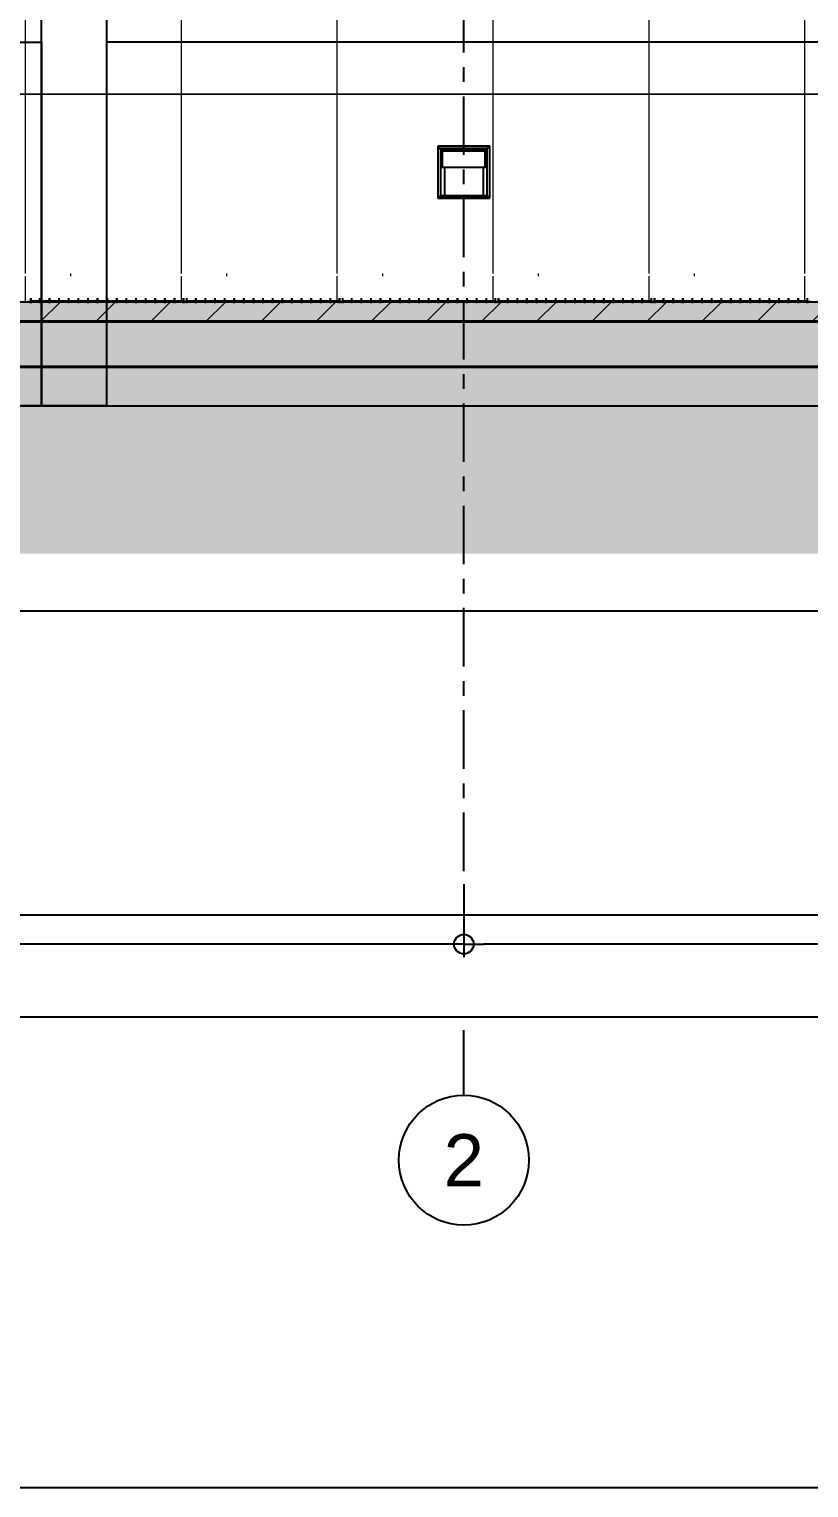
# Model space of a CAD drawing. Header units: millimetres. Extents: x 2519235 to 7246330, y 25937 to 201821.
# Drawn here: x 2846714 to 2849715, y 96627 to 102240 of the extents above; entities that cross this region are included whole.
import ezdxf
from ezdxf.enums import TextEntityAlignment as Align
from ezdxf.xclip import XClip

# ---------------------------------------------------------------- set-up
doc = ezdxf.new("R2010")
doc.units = ezdxf.units.MM
doc.header["$XCLIPFRAME"] = 0
doc.linetypes.add('TA_GL_000.90000', pattern=[2.475, 0.9, -0.225, 0.225, -0.225, 0.9])
doc.layers.get('Defpoints').update_dxf_attribs({"color": 140})
for name, color, linetype in [('000 - 0_HIDE_OBJ_FRAMING_DEF_SUB_1', 250, 'Continuous'), ('000 - 0_SYM_DWG_GRID-BUBBLE_MAIN_COLOR_1', 1, 'Continuous'), ('000 - 0_SYM_DWG_GRIDLINE_MAIN_COLOR_1', 1, 'Continuous'), ('000 - 0_SYM_DWG_GRIDLINE_MAIN_COLOR_251', 251, 'Continuous'), ('000 - CONCRETE_COL_CUT_COLOR_1', 1, 'Continuous'), ('000 - CONCRETE_COL_CUT_COLOR_3', 3, 'Continuous'), ('000 - CONCRETE_COL_CUT_COLOR_5', 5, 'Continuous'), ('000 - CONCRETE_COL_HATCH_', 251, 'Continuous'), ('000 - CONCRETE_COL_WIPEOUT_', 250, 'Continuous'), ('010 - ASPG_DIMS_NOM', 1, 'Continuous'), ('010 - ASPG_DIMS_OVERALL_2', 1, 'Continuous'), ('_งานโครงสร้าง', 251, 'Continuous')]:
    doc.layers.add(name, color=color, linetype=linetype)
doc.layers.add('A-DETL', color=1, linetype='Continuous', lineweight=70)
doc.layers.add('E-LITE-EQPM', color=2, linetype='Continuous', lineweight=9)
doc.layers.get('A-DETL').off()
doc.styles.add('Arial', font='arial.ttf', dxfattribs={"height": 300})
doc.styles.add('FAMELINE_FOR_CKST', font='arial.ttf')
doc.styles.add('TA', font='', dxfattribs={"height": 4.5})
doc.styles.get('TA').set_extended_font_data('Cordia New')
doc.dimstyles.new('FAMELINE-CKST_C-C', dxfattribs={"dimtxt": 0.3, "dimasz": 0.15, "dimexe": 0.1, "dimexo": 0.1, "dimgap": 0.05, "dimtad": 1, "dimzin": 0, "dimdsep": 46, "dimtxsty": 'FAMELINE_FOR_CKST', "dimblk": 'ORIGIN', "dimblk1": 'ORIGIN', "dimblk2": 'ORIGIN', "dimsah": 1, "dimcen": 0.1, "dimdle": 0.1, "dimclrd": 256, "dimclre": 256, "dimclrt": 3, "dimadec": 0, "dimazin": 0, "dimtfac": 1, "dimtix": 1, "dimtmove": 2, "dimatfit": 3, "dimfxl": 1, "dimtolj": 1, "dimtzin": 0, "dimlwd": -1, "dimlwe": -1, "dimarcsym": 0})

# ---------------------------------------------------------------- blocks, each defined once
blk = doc.blocks.new('DPA_Drainage Gutter_Landscape PP17_REV B - DPA_Drainage Gutter_Landscape PP17_REV B-36085527-ENTRANCE 1 - ELEVATION 1')
at = {"layer": '000 - 0_HIDE_OBJ_FRAMING_DEF_SUB_1', "lineweight": 70}
for p, q in [((2993879.5, 101195), (2993872.5, 101195)), ((2993872.5, 101195), (2993872.5, 101190)), ((2993879.5, 101190), (2993879.5, 101195)), ((2993914.5, 101195), (2993907.5, 101195)), ((2993907.5, 101195), (2993907.5, 101190)), ((2993914.5, 101190), (2993914.5, 101195)), ((2993951.5, 101195), (2993944.5, 101195)), ((2993944.5, 101195), (2993944.5, 101190)), ((2993951.5, 101190), (2993951.5, 101195)), ((2993988.5, 101195), (2993981.5, 101195)), ((2993981.5, 101195), (2993981.5, 101190)), ((2993988.5, 101190), (2993988.5, 101195)), ((2994025.5, 101195), (2994018.5, 101195)), ((2994018.5, 101195), (2994018.5, 101190)), ((2994025.5, 101190), (2994025.5, 101195)), ((2994062.5, 101195), (2994055.5, 101195)), ((2994055.5, 101195), (2994055.5, 101190)), ((2994062.5, 101190), (2994062.5, 101195)), ((2994099.5, 101195), (2994092.5, 101195)), ((2994092.5, 101195), (2994092.5, 101190)), ((2994099.5, 101190), (2994099.5, 101195)), ((2994136.5, 101195), (2994129.5, 101195)), ((2994129.5, 101195), (2994129.5, 101190)), ((2994136.5, 101190), (2994136.5, 101195)), ((2994173.5, 101195), (2994166.5, 101195)), ((2994166.5, 101195), (2994166.5, 101190)), ((2994173.5, 101190), (2994173.5, 101195)), ((2994210.5, 101195), (2994203.5, 101195)), ((2994203.5, 101195), (2994203.5, 101190)), ((2994210.5, 101190), (2994210.5, 101195)), ((2994247.5, 101195), (2994240.5, 101195)), ((2994240.5, 101195), (2994240.5, 101190)), ((2994247.5, 101190), (2994247.5, 101195)), ((2994284.5, 101195), (2994277.5, 101195)), ((2994277.5, 101195), (2994277.5, 101190)), ((2994284.5, 101190), (2994284.5, 101195)), ((2994321.5, 101195), (2994314.5, 101195)), ((2994314.5, 101195), (2994314.5, 101190)), ((2994321.5, 101190), (2994321.5, 101195)), ((2994358.5, 101195), (2994351.5, 101195)), ((2994351.5, 101195), (2994351.5, 101190)), ((2994358.5, 101190), (2994358.5, 101195)), ((2994395.5, 101195), (2994388.5, 101195)), ((2994388.5, 101195), (2994388.5, 101190)), ((2994395.5, 101190), (2994395.5, 101195)), ((2994432.5, 101195), (2994425.5, 101195)), ((2994425.5, 101195), (2994425.5, 101190)), ((2994432.5, 101190), (2994432.5, 101195)), ((2994467.5, 101195), (2994460.5, 101195)), ((2994460.5, 101195), (2994460.5, 101190)), ((2994467.5, 101190), (2994467.5, 101195)), ((2994479.6, 101195), (2994472.6, 101195)), ((2994472.6, 101195), (2994472.6, 101190)), ((2994479.6, 101190), (2994479.6, 101195)), ((2994514.6, 101195), (2994507.6, 101195)), ((2994507.6, 101195), (2994507.6, 101190)), ((2994514.6, 101190), (2994514.6, 101195)), ((2994551.6, 101195), (2994544.6, 101195)), ((2994544.6, 101195), (2994544.6, 101190)), ((2994551.6, 101190), (2994551.6, 101195)), ((2994588.6, 101195), (2994581.6, 101195)), ((2994581.6, 101195), (2994581.6, 101190)), ((2994588.6, 101190), (2994588.6, 101195)), ((2994625.6, 101195), (2994618.6, 101195)), ((2994618.6, 101195), (2994618.6, 101190)), ((2994625.6, 101190), (2994625.6, 101195)), ((2994662.6, 101195), (2994655.6, 101195)), ((2994655.6, 101195), (2994655.6, 101190)), ((2994662.6, 101190), (2994662.6, 101195)), ((2994699.6, 101195), (2994692.6, 101195)), ((2994692.6, 101195), (2994692.6, 101190)), ((2994699.6, 101190), (2994699.6, 101195)), ((2994736.6, 101195), (2994729.6, 101195)), ((2994729.6, 101195), (2994729.6, 101190)), ((2994736.6, 101190), (2994736.6, 101195)), ((2994773.6, 101195), (2994766.6, 101195)), ((2994766.6, 101195), (2994766.6, 101190)), ((2994773.6, 101190), (2994773.6, 101195)), ((2994810.6, 101195), (2994803.6, 101195)), ((2994803.6, 101195), (2994803.6, 101190)), ((2994810.6, 101190), (2994810.6, 101195)), ((2994847.6, 101195), (2994840.6, 101195)), ((2994840.6, 101195), (2994840.6, 101190)), ((2994847.6, 101190), (2994847.6, 101195)), ((2994884.6, 101195), (2994877.6, 101195)), ((2994877.6, 101195), (2994877.6, 101190)), ((2994884.6, 101190), (2994884.6, 101195)), ((2994921.6, 101195), (2994914.6, 101195)), ((2994914.6, 101195), (2994914.6, 101190)), ((2994921.6, 101190), (2994921.6, 101195)), ((2994958.6, 101195), (2994951.6, 101195)), ((2994951.6, 101195), (2994951.6, 101190)), ((2994958.6, 101190), (2994958.6, 101195)), ((2994995.6, 101195), (2994988.6, 101195)), ((2994988.6, 101195), (2994988.6, 101190)), ((2994995.6, 101190), (2994995.6, 101195)), ((2995032.6, 101195), (2995025.6, 101195)), ((2995025.6, 101195), (2995025.6, 101190)), ((2995032.6, 101190), (2995032.6, 101195)), ((2995067.6, 101195), (2995060.6, 101195)), ((2995060.6, 101195), (2995060.6, 101190)), ((2995067.6, 101190), (2995067.6, 101195)), ((2995079.8, 101195), (2995072.8, 101195)), ((2995072.8, 101195), (2995072.8, 101190)), ((2995079.8, 101190), (2995079.8, 101195)), ((2995114.8, 101195), (2995107.8, 101195)), ((2995107.8, 101195), (2995107.8, 101190)), ((2995114.8, 101190), (2995114.8, 101195)), ((2995151.8, 101195), (2995144.8, 101195)), ((2995144.8, 101195), (2995144.8, 101190)), ((2995151.8, 101190), (2995151.8, 101195)), ((2995188.8, 101195), (2995181.8, 101195)), ((2995181.8, 101195), (2995181.8, 101190)), ((2995188.8, 101190), (2995188.8, 101195)), ((2995225.8, 101195), (2995218.8, 101195)), ((2995218.8, 101195), (2995218.8, 101190)), ((2995225.8, 101190), (2995225.8, 101195)), ((2995262.8, 101195), (2995255.8, 101195)), ((2995255.8, 101195), (2995255.8, 101190)), ((2995262.8, 101190), (2995262.8, 101195)), ((2995299.8, 101195), (2995292.8, 101195)), ((2995292.8, 101195), (2995292.8, 101190)), ((2995299.8, 101190), (2995299.8, 101195)), ((2995336.8, 101195), (2995329.8, 101195)), ((2995329.8, 101195), (2995329.8, 101190)), ((2995336.8, 101190), (2995336.8, 101195)), ((2995373.8, 101195), (2995366.8, 101195)), ((2995366.8, 101195), (2995366.8, 101190)), ((2995373.8, 101190), (2995373.8, 101195)), ((2995410.8, 101195), (2995403.8, 101195)), ((2995403.8, 101195), (2995403.8, 101190)), ((2995410.8, 101190), (2995410.8, 101195)), ((2995447.8, 101195), (2995440.8, 101195)), ((2995440.8, 101195), (2995440.8, 101190)), ((2995447.8, 101190), (2995447.8, 101195)), ((2995484.8, 101195), (2995477.8, 101195)), ((2995477.8, 101195), (2995477.8, 101190)), ((2995484.8, 101190), (2995484.8, 101195)), ((2995521.8, 101195), (2995514.8, 101195)), ((2995514.8, 101195), (2995514.8, 101190)), ((2995521.8, 101190), (2995521.8, 101195)), ((2995558.8, 101195), (2995551.8, 101195)), ((2995551.8, 101195), (2995551.8, 101190)), ((2995558.8, 101190), (2995558.8, 101195)), ((2995595.8, 101195), (2995588.8, 101195)), ((2995588.8, 101195), (2995588.8, 101190)), ((2995595.8, 101190), (2995595.8, 101195)), ((2995632.8, 101195), (2995625.8, 101195)), ((2995625.8, 101195), (2995625.8, 101190)), ((2995632.8, 101190), (2995632.8, 101195)), ((2995667.8, 101195), (2995660.8, 101195)), ((2995660.8, 101195), (2995660.8, 101190)), ((2995667.8, 101190), (2995667.8, 101195)), ((2995679.9, 101195), (2995672.9, 101195)), ((2995672.9, 101195), (2995672.9, 101190)), ((2995679.9, 101190), (2995679.9, 101195)), ((2995714.9, 101195), (2995707.9, 101195)), ((2995707.9, 101195), (2995707.9, 101190)), ((2995714.9, 101190), (2995714.9, 101195)), ((2995751.9, 101195), (2995744.9, 101195)), ((2995744.9, 101195), (2995744.9, 101190)), ((2995751.9, 101190), (2995751.9, 101195)), ((2995788.9, 101195), (2995781.9, 101195)), ((2995781.9, 101195), (2995781.9, 101190)), ((2995788.9, 101190), (2995788.9, 101195)), ((2995825.9, 101195), (2995818.9, 101195)), ((2995818.9, 101195), (2995818.9, 101190)), ((2995825.9, 101190), (2995825.9, 101195)), ((2995862.9, 101195), (2995855.9, 101195)), ((2995855.9, 101195), (2995855.9, 101190)), ((2995862.9, 101190), (2995862.9, 101195)), ((2995899.9, 101195), (2995892.9, 101195)), ((2995892.9, 101195), (2995892.9, 101190)), ((2995899.9, 101190), (2995899.9, 101195)), ((2995936.9, 101195), (2995929.9, 101195)), ((2995929.9, 101195), (2995929.9, 101190)), ((2995936.9, 101190), (2995936.9, 101195)), ((2995973.9, 101195), (2995966.9, 101195)), ((2995966.9, 101195), (2995966.9, 101190)), ((2995973.9, 101190), (2995973.9, 101195)), ((2996010.9, 101195), (2996003.9, 101195)), ((2996003.9, 101195), (2996003.9, 101190)), ((2996010.9, 101190), (2996010.9, 101195)), ((2996047.9, 101195), (2996040.9, 101195)), ((2996040.9, 101195), (2996040.9, 101190)), ((2996047.9, 101190), (2996047.9, 101195)), ((2996084.9, 101195), (2996077.9, 101195)), ((2996077.9, 101195), (2996077.9, 101190)), ((2996084.9, 101190), (2996084.9, 101195)), ((2996121.9, 101195), (2996114.9, 101195)), ((2996114.9, 101195), (2996114.9, 101190)), ((2996121.9, 101190), (2996121.9, 101195)), ((2996158.9, 101195), (2996151.9, 101195)), ((2996151.9, 101195), (2996151.9, 101190)), ((2996158.9, 101190), (2996158.9, 101195)), ((2996195.9, 101195), (2996188.9, 101195)), ((2996188.9, 101195), (2996188.9, 101190)), ((2996195.9, 101190), (2996195.9, 101195)), ((2996232.9, 101195), (2996225.9, 101195)), ((2996225.9, 101195), (2996225.9, 101190)), ((2996232.9, 101190), (2996232.9, 101195)), ((2996267.9, 101195), (2996260.9, 101195)), ((2996260.9, 101195), (2996260.9, 101190)), ((2996267.9, 101190), (2996267.9, 101195)), ((2996280.1, 101195), (2996273.1, 101195)), ((2996273.1, 101195), (2996273.1, 101190)), ((2996280.1, 101190), (2996280.1, 101195)), ((2996315.1, 101195), (2996308.1, 101195)), ((2996308.1, 101195), (2996308.1, 101190)), ((2996315.1, 101190), (2996315.1, 101195)), ((2996352.1, 101195), (2996345.1, 101195)), ((2996345.1, 101195), (2996345.1, 101190)), ((2996352.1, 101190), (2996352.1, 101195)), ((2996389.1, 101195), (2996382.1, 101195)), ((2996382.1, 101195), (2996382.1, 101190)), ((2996389.1, 101190), (2996389.1, 101195)), ((2996426.1, 101195), (2996419.1, 101195)), ((2996419.1, 101195), (2996419.1, 101190)), ((2996426.1, 101190), (2996426.1, 101195)), ((2996463.1, 101195), (2996456.1, 101195)), ((2996456.1, 101195), (2996456.1, 101190)), ((2996463.1, 101190), (2996463.1, 101195)), ((2996500.1, 101195), (2996493.1, 101195)), ((2996493.1, 101195), (2996493.1, 101190)), ((2996500.1, 101190), (2996500.1, 101195)), ((2996537.1, 101195), (2996530.1, 101195)), ((2996530.1, 101195), (2996530.1, 101190)), ((2996537.1, 101190), (2996537.1, 101195)), ((2996574.1, 101195), (2996567.1, 101195)), ((2996567.1, 101195), (2996567.1, 101190)), ((2996574.1, 101190), (2996574.1, 101195)), ((2996611.1, 101195), (2996604.1, 101195)), ((2996604.1, 101195), (2996604.1, 101190)), ((2996611.1, 101190), (2996611.1, 101195)), ((2996648.1, 101195), (2996641.1, 101195)), ((2996641.1, 101195), (2996641.1, 101190)), ((2996648.1, 101190), (2996648.1, 101195)), ((2996685.1, 101195), (2996678.1, 101195)), ((2996678.1, 101195), (2996678.1, 101190)), ((2996685.1, 101190), (2996685.1, 101195)), ((2996722.1, 101195), (2996715.1, 101195)), ((2996715.1, 101195), (2996715.1, 101190)), ((2996722.1, 101190), (2996722.1, 101195)), ((2996759.1, 101195), (2996752.1, 101195)), ((2996752.1, 101195), (2996752.1, 101190)), ((2996759.1, 101190), (2996759.1, 101195)), ((2996796.1, 101195), (2996789.1, 101195)), ((2996789.1, 101195), (2996789.1, 101190)), ((2996796.1, 101190), (2996796.1, 101195)), ((2996833.1, 101195), (2996826.1, 101195)), ((2996826.1, 101195), (2996826.1, 101190)), ((2996833.1, 101190), (2996833.1, 101195)), ((2996868.1, 101195), (2996861.1, 101195)), ((2996861.1, 101195), (2996861.1, 101190)), ((2996868.1, 101190), (2996868.1, 101195))]:
    blk.add_line(p, q, dxfattribs=at)
at = {"layer": '000 - 0_HIDE_OBJ_FRAMING_DEF_SUB_1'}
for p, q in [((2993879.5, 101190), (2993879.5, 101195)), ((2993879.5, 101195), (2993907.5, 101195)), ((2993907.5, 101190), (2993879.5, 101190)), ((2993907.5, 101195), (2993907.5, 101190)), ((2993914.5, 101190), (2993914.5, 101195)), ((2993914.5, 101195), (2993944.5, 101195)), ((2993944.5, 101190), (2993914.5, 101190)), ((2993944.5, 101195), (2993944.5, 101190)), ((2993951.5, 101195), (2993951.5, 101190)), ((2993951.5, 101195), (2993981.5, 101195)), ((2993981.5, 101190), (2993951.5, 101190)), ((2993981.5, 101195), (2993981.5, 101190)), ((2993988.5, 101190), (2993988.5, 101195)), ((2993988.5, 101195), (2994018.5, 101195)), ((2994018.5, 101190), (2993988.5, 101190)), ((2994018.5, 101195), (2994018.5, 101190)), ((2994025.5, 101195), (2994025.5, 101190)), ((2994025.5, 101195), (2994055.5, 101195)), ((2994055.5, 101190), (2994025.5, 101190)), ((2994055.5, 101195), (2994055.5, 101190)), ((2994062.5, 101190), (2994062.5, 101195)), ((2994062.5, 101195), (2994092.5, 101195)), ((2994092.5, 101190), (2994062.5, 101190)), ((2994092.5, 101195), (2994092.5, 101190)), ((2994099.5, 101195), (2994099.5, 101190)), ((2994099.5, 101195), (2994129.5, 101195)), ((2994129.5, 101190), (2994099.5, 101190)), ((2994129.5, 101195), (2994129.5, 101190)), ((2994136.5, 101190), (2994136.5, 101195)), ((2994136.5, 101195), (2994166.5, 101195)), ((2994166.5, 101190), (2994136.5, 101190)), ((2994166.5, 101195), (2994166.5, 101190)), ((2994173.5, 101195), (2994173.5, 101190)), ((2994173.5, 101195), (2994203.5, 101195)), ((2994203.5, 101190), (2994173.5, 101190)), ((2994203.5, 101190), (2994203.5, 101195)), ((2994210.5, 101195), (2994210.5, 101190)), ((2994210.5, 101195), (2994240.5, 101195)), ((2994240.5, 101190), (2994210.5, 101190)), ((2994240.5, 101195), (2994240.5, 101190)), ((2994247.5, 101195), (2994247.5, 101190)), ((2994247.5, 101195), (2994277.5, 101195)), ((2994277.5, 101190), (2994247.5, 101190)), ((2994277.5, 101190), (2994277.5, 101195)), ((2994284.5, 101195), (2994284.5, 101190)), ((2994284.5, 101195), (2994314.5, 101195)), ((2994314.5, 101190), (2994284.5, 101190)), ((2994314.5, 101195), (2994314.5, 101190)), ((2994321.5, 101195), (2994321.5, 101190)), ((2994321.5, 101195), (2994351.5, 101195)), ((2994351.5, 101190), (2994321.5, 101190)), ((2994351.5, 101190), (2994351.5, 101195)), ((2994358.5, 101195), (2994358.5, 101190)), ((2994358.5, 101195), (2994388.5, 101195)), ((2994388.5, 101190), (2994358.5, 101190)), ((2994388.5, 101195), (2994388.5, 101190)), ((2994395.5, 101195), (2994395.5, 101190)), ((2994395.5, 101195), (2994425.5, 101195)), ((2994425.5, 101190), (2994395.5, 101190)), ((2994425.5, 101190), (2994425.5, 101195)), ((2994432.5, 101195), (2994432.5, 101190)), ((2994432.5, 101195), (2994460.5, 101195)), ((2994460.5, 101190), (2994432.5, 101190)), ((2994460.5, 101195), (2994460.5, 101190)), ((2994479.6, 101190), (2994479.6, 101195)), ((2994479.6, 101195), (2994507.6, 101195)), ((2994507.6, 101190), (2994479.6, 101190)), ((2994507.6, 101195), (2994507.6, 101190)), ((2994514.6, 101190), (2994514.6, 101195)), ((2994514.6, 101195), (2994544.6, 101195)), ((2994544.6, 101190), (2994514.6, 101190)), ((2994544.6, 101195), (2994544.6, 101190)), ((2994551.6, 101195), (2994551.6, 101190)), ((2994551.6, 101195), (2994581.6, 101195)), ((2994581.6, 101190), (2994551.6, 101190)), ((2994581.6, 101195), (2994581.6, 101190)), ((2994588.6, 101190), (2994588.6, 101195)), ((2994588.6, 101195), (2994618.6, 101195)), ((2994618.6, 101190), (2994588.6, 101190)), ((2994618.6, 101195), (2994618.6, 101190)), ((2994625.6, 101195), (2994625.6, 101190)), ((2994625.6, 101195), (2994655.6, 101195)), ((2994655.6, 101190), (2994625.6, 101190)), ((2994655.6, 101195), (2994655.6, 101190)), ((2994662.6, 101190), (2994662.6, 101195)), ((2994662.6, 101195), (2994692.6, 101195)), ((2994692.6, 101190), (2994662.6, 101190)), ((2994692.6, 101195), (2994692.6, 101190)), ((2994699.6, 101195), (2994699.6, 101190)), ((2994699.6, 101195), (2994729.6, 101195)), ((2994729.6, 101190), (2994699.6, 101190)), ((2994729.6, 101195), (2994729.6, 101190)), ((2994736.6, 101190), (2994736.6, 101195)), ((2994736.6, 101195), (2994766.6, 101195)), ((2994766.6, 101190), (2994736.6, 101190)), ((2994766.6, 101195), (2994766.6, 101190)), ((2994773.6, 101195), (2994773.6, 101190)), ((2994773.6, 101195), (2994803.6, 101195)), ((2994803.6, 101190), (2994773.6, 101190)), ((2994803.6, 101190), (2994803.6, 101195)), ((2994810.6, 101195), (2994810.6, 101190)), ((2994810.6, 101195), (2994840.6, 101195)), ((2994840.6, 101190), (2994810.6, 101190)), ((2994840.6, 101195), (2994840.6, 101190)), ((2994847.6, 101195), (2994847.6, 101190)), ((2994847.6, 101195), (2994877.6, 101195)), ((2994877.6, 101190), (2994847.6, 101190)), ((2994877.6, 101190), (2994877.6, 101195)), ((2994884.6, 101195), (2994884.6, 101190)), ((2994884.6, 101195), (2994914.6, 101195)), ((2994914.6, 101190), (2994884.6, 101190)), ((2994914.6, 101195), (2994914.6, 101190)), ((2994921.6, 101195), (2994921.6, 101190)), ((2994921.6, 101195), (2994951.6, 101195)), ((2994951.6, 101190), (2994921.6, 101190)), ((2994951.6, 101190), (2994951.6, 101195)), ((2994958.6, 101195), (2994958.6, 101190)), ((2994958.6, 101195), (2994988.6, 101195)), ((2994988.6, 101190), (2994958.6, 101190)), ((2994988.6, 101195), (2994988.6, 101190)), ((2994995.6, 101195), (2994995.6, 101190)), ((2994995.6, 101195), (2995025.6, 101195)), ((2995025.6, 101190), (2994995.6, 101190)), ((2995025.6, 101190), (2995025.6, 101195)), ((2995032.6, 101195), (2995032.6, 101190)), ((2995032.6, 101195), (2995060.6, 101195)), ((2995060.6, 101190), (2995032.6, 101190)), ((2995060.6, 101195), (2995060.6, 101190)), ((2995079.8, 101190), (2995079.8, 101195)), ((2995079.8, 101195), (2995107.8, 101195)), ((2995107.8, 101190), (2995079.8, 101190)), ((2995107.8, 101195), (2995107.8, 101190)), ((2995114.8, 101190), (2995114.8, 101195)), ((2995114.8, 101195), (2995144.8, 101195)), ((2995144.8, 101190), (2995114.8, 101190)), ((2995144.8, 101195), (2995144.8, 101190)), ((2995151.8, 101195), (2995151.8, 101190)), ((2995151.8, 101195), (2995181.8, 101195)), ((2995181.8, 101190), (2995151.8, 101190)), ((2995181.8, 101195), (2995181.8, 101190)), ((2995188.8, 101190), (2995188.8, 101195)), ((2995188.8, 101195), (2995218.8, 101195)), ((2995218.8, 101190), (2995188.8, 101190)), ((2995218.8, 101195), (2995218.8, 101190)), ((2995225.8, 101195), (2995225.8, 101190)), ((2995225.8, 101195), (2995255.8, 101195)), ((2995255.8, 101190), (2995225.8, 101190)), ((2995255.8, 101195), (2995255.8, 101190)), ((2995262.8, 101190), (2995262.8, 101195)), ((2995262.8, 101195), (2995292.8, 101195)), ((2995292.8, 101190), (2995262.8, 101190)), ((2995292.8, 101195), (2995292.8, 101190)), ((2995299.8, 101195), (2995299.8, 101190)), ((2995299.8, 101195), (2995329.8, 101195)), ((2995329.8, 101190), (2995299.8, 101190)), ((2995329.8, 101195), (2995329.8, 101190)), ((2995336.8, 101190), (2995336.8, 101195)), ((2995336.8, 101195), (2995366.8, 101195)), ((2995366.8, 101190), (2995336.8, 101190)), ((2995366.8, 101195), (2995366.8, 101190)), ((2995373.8, 101195), (2995373.8, 101190)), ((2995373.8, 101195), (2995403.8, 101195)), ((2995403.8, 101190), (2995373.8, 101190)), ((2995403.8, 101190), (2995403.8, 101195)), ((2995410.8, 101195), (2995410.8, 101190)), ((2995410.8, 101195), (2995440.8, 101195)), ((2995440.8, 101190), (2995410.8, 101190)), ((2995440.8, 101195), (2995440.8, 101190)), ((2995447.8, 101195), (2995447.8, 101190)), ((2995447.8, 101195), (2995477.8, 101195)), ((2995477.8, 101190), (2995447.8, 101190)), ((2995477.8, 101190), (2995477.8, 101195)), ((2995484.8, 101195), (2995484.8, 101190)), ((2995484.8, 101195), (2995514.8, 101195)), ((2995514.8, 101190), (2995484.8, 101190)), ((2995514.8, 101195), (2995514.8, 101190)), ((2995521.8, 101195), (2995521.8, 101190)), ((2995521.8, 101195), (2995551.8, 101195)), ((2995551.8, 101190), (2995521.8, 101190)), ((2995551.8, 101190), (2995551.8, 101195)), ((2995558.8, 101195), (2995558.8, 101190)), ((2995558.8, 101195), (2995588.8, 101195)), ((2995588.8, 101190), (2995558.8, 101190)), ((2995588.8, 101195), (2995588.8, 101190)), ((2995595.8, 101195), (2995595.8, 101190)), ((2995595.8, 101195), (2995625.8, 101195)), ((2995625.8, 101190), (2995595.8, 101190)), ((2995625.8, 101190), (2995625.8, 101195)), ((2995632.8, 101195), (2995632.8, 101190)), ((2995632.8, 101195), (2995660.8, 101195)), ((2995660.8, 101190), (2995632.8, 101190)), ((2995660.8, 101195), (2995660.8, 101190)), ((2995679.9, 101190), (2995679.9, 101195)), ((2995679.9, 101195), (2995707.9, 101195)), ((2995707.9, 101190), (2995679.9, 101190)), ((2995707.9, 101195), (2995707.9, 101190)), ((2995714.9, 101190), (2995714.9, 101195)), ((2995714.9, 101195), (2995744.9, 101195)), ((2995744.9, 101190), (2995714.9, 101190)), ((2995744.9, 101195), (2995744.9, 101190)), ((2995751.9, 101195), (2995751.9, 101190)), ((2995751.9, 101195), (2995781.9, 101195)), ((2995781.9, 101190), (2995751.9, 101190)), ((2995781.9, 101195), (2995781.9, 101190)), ((2995788.9, 101190), (2995788.9, 101195)), ((2995788.9, 101195), (2995818.9, 101195)), ((2995818.9, 101190), (2995788.9, 101190)), ((2995818.9, 101195), (2995818.9, 101190)), ((2995825.9, 101195), (2995825.9, 101190)), ((2995825.9, 101195), (2995855.9, 101195)), ((2995855.9, 101190), (2995825.9, 101190)), ((2995855.9, 101195), (2995855.9, 101190)), ((2995862.9, 101190), (2995862.9, 101195)), ((2995862.9, 101195), (2995892.9, 101195)), ((2995892.9, 101190), (2995862.9, 101190)), ((2995892.9, 101195), (2995892.9, 101190)), ((2995899.9, 101195), (2995899.9, 101190)), ((2995899.9, 101195), (2995929.9, 101195)), ((2995929.9, 101190), (2995899.9, 101190)), ((2995929.9, 101195), (2995929.9, 101190)), ((2995936.9, 101190), (2995936.9, 101195)), ((2995936.9, 101195), (2995966.9, 101195)), ((2995966.9, 101190), (2995936.9, 101190)), ((2995966.9, 101195), (2995966.9, 101190)), ((2995973.9, 101195), (2995973.9, 101190)), ((2995973.9, 101195), (2996003.9, 101195)), ((2996003.9, 101190), (2995973.9, 101190)), ((2996003.9, 101190), (2996003.9, 101195)), ((2996010.9, 101195), (2996010.9, 101190)), ((2996010.9, 101195), (2996040.9, 101195)), ((2996040.9, 101190), (2996010.9, 101190)), ((2996040.9, 101195), (2996040.9, 101190)), ((2996047.9, 101195), (2996047.9, 101190)), ((2996047.9, 101195), (2996077.9, 101195)), ((2996077.9, 101190), (2996047.9, 101190)), ((2996077.9, 101190), (2996077.9, 101195)), ((2996084.9, 101195), (2996084.9, 101190)), ((2996084.9, 101195), (2996114.9, 101195)), ((2996114.9, 101190), (2996084.9, 101190)), ((2996114.9, 101195), (2996114.9, 101190)), ((2996121.9, 101195), (2996121.9, 101190)), ((2996121.9, 101195), (2996151.9, 101195)), ((2996151.9, 101190), (2996121.9, 101190)), ((2996151.9, 101190), (2996151.9, 101195)), ((2996158.9, 101195), (2996158.9, 101190)), ((2996158.9, 101195), (2996188.9, 101195)), ((2996188.9, 101190), (2996158.9, 101190)), ((2996188.9, 101195), (2996188.9, 101190)), ((2996195.9, 101195), (2996195.9, 101190)), ((2996195.9, 101195), (2996225.9, 101195)), ((2996225.9, 101190), (2996195.9, 101190)), ((2996225.9, 101190), (2996225.9, 101195)), ((2996232.9, 101195), (2996232.9, 101190)), ((2996232.9, 101195), (2996260.9, 101195)), ((2996260.9, 101190), (2996232.9, 101190)), ((2996260.9, 101195), (2996260.9, 101190)), ((2996280.1, 101190), (2996280.1, 101195)), ((2996280.1, 101195), (2996308.1, 101195)), ((2996308.1, 101190), (2996280.1, 101190)), ((2996308.1, 101195), (2996308.1, 101190)), ((2996315.1, 101190), (2996315.1, 101195)), ((2996315.1, 101195), (2996345.1, 101195)), ((2996345.1, 101190), (2996315.1, 101190)), ((2996345.1, 101195), (2996345.1, 101190)), ((2996352.1, 101195), (2996352.1, 101190)), ((2996352.1, 101195), (2996382.1, 101195)), ((2996382.1, 101190), (2996352.1, 101190)), ((2996382.1, 101195), (2996382.1, 101190)), ((2996389.1, 101190), (2996389.1, 101195)), ((2996389.1, 101195), (2996419.1, 101195)), ((2996419.1, 101190), (2996389.1, 101190)), ((2996419.1, 101195), (2996419.1, 101190)), ((2996426.1, 101195), (2996426.1, 101190)), ((2996426.1, 101195), (2996456.1, 101195)), ((2996456.1, 101190), (2996426.1, 101190)), ((2996456.1, 101195), (2996456.1, 101190)), ((2996463.1, 101190), (2996463.1, 101195)), ((2996463.1, 101195), (2996493.1, 101195)), ((2996493.1, 101190), (2996463.1, 101190)), ((2996493.1, 101195), (2996493.1, 101190)), ((2996500.1, 101195), (2996500.1, 101190)), ((2996500.1, 101195), (2996530.1, 101195)), ((2996530.1, 101190), (2996500.1, 101190)), ((2996530.1, 101195), (2996530.1, 101190)), ((2996537.1, 101190), (2996537.1, 101195)), ((2996537.1, 101195), (2996567.1, 101195)), ((2996567.1, 101190), (2996537.1, 101190)), ((2996567.1, 101195), (2996567.1, 101190)), ((2996574.1, 101195), (2996574.1, 101190)), ((2996574.1, 101195), (2996604.1, 101195)), ((2996604.1, 101190), (2996574.1, 101190)), ((2996604.1, 101190), (2996604.1, 101195)), ((2996611.1, 101195), (2996611.1, 101190)), ((2996611.1, 101195), (2996641.1, 101195)), ((2996641.1, 101190), (2996611.1, 101190)), ((2996641.1, 101195), (2996641.1, 101190)), ((2996648.1, 101195), (2996648.1, 101190)), ((2996648.1, 101195), (2996678.1, 101195)), ((2996678.1, 101190), (2996648.1, 101190)), ((2996678.1, 101190), (2996678.1, 101195)), ((2996685.1, 101195), (2996685.1, 101190)), ((2996685.1, 101195), (2996715.1, 101195)), ((2996715.1, 101190), (2996685.1, 101190)), ((2996715.1, 101195), (2996715.1, 101190)), ((2996722.1, 101195), (2996722.1, 101190)), ((2996722.1, 101195), (2996752.1, 101195)), ((2996752.1, 101190), (2996722.1, 101190)), ((2996752.1, 101190), (2996752.1, 101195)), ((2996759.1, 101195), (2996759.1, 101190)), ((2996759.1, 101195), (2996789.1, 101195)), ((2996789.1, 101190), (2996759.1, 101190)), ((2996789.1, 101195), (2996789.1, 101190)), ((2996796.1, 101195), (2996796.1, 101190)), ((2996796.1, 101195), (2996826.1, 101195)), ((2996826.1, 101190), (2996796.1, 101190)), ((2996826.1, 101190), (2996826.1, 101195)), ((2996833.1, 101195), (2996833.1, 101190)), ((2996833.1, 101195), (2996861.1, 101195)), ((2996861.1, 101190), (2996833.1, 101190)), ((2996861.1, 101195), (2996861.1, 101190))]:
    blk.add_line(p, q, dxfattribs=at)
blk = doc.blocks.new('DPA_LIGHTING_WALL MOUNT_WLL711 1 - 10W LED_use_-35905488-ENTRANCE 1 - ELEVATION 1')
at = {"layer": '000 - 0_HIDE_OBJ_FRAMING_DEF_SUB_1'}
for p, q in [((2983642.6, 101790), (2983442.6, 101790)), ((2983442.6, 101790), (2983442.6, 101590)), ((2983443.6, 101789), (2983459.7, 101771)), ((2983443.6, 101789), (2983641.6, 101789)), ((2983443.6, 101591), (2983443.6, 101789)), ((2983452.6, 101780), (2983632.6, 101780)), ((2983452.6, 101780), (2983452.6, 101600)), ((2983624.7, 101771), (2983459.7, 101771)), ((2983459.7, 101771), (2983459.7, 101709.4)), ((2983624.7, 101771), (2983641.6, 101789)), ((2983624.7, 101709.4), (2983624.7, 101771)), ((2983632.6, 101600), (2983632.6, 101780)), ((2983641.6, 101789), (2983641.6, 101591)), ((2983642.6, 101590), (2983642.6, 101790)), ((2983452.6, 101709.4), (2983632.6, 101709.4)), ((2983468.3, 101709.4), (2983468.3, 101600)), ((2983618.1, 101600), (2983618.1, 101709.4)), ((2983442.6, 101590), (2983452.6, 101600)), ((2983442.6, 101590), (2983642.6, 101590)), ((2983641.6, 101591), (2983443.6, 101591)), ((2983452.6, 101600), (2983632.6, 101600)), ((2983642.6, 101590), (2983632.6, 101600))]:
    blk.add_line(p, q, dxfattribs=at)
blk = doc.blocks.new('*U1049')
at = {"layer": '000 - CONCRETE_COL_HATCH_'}
h = blk.add_hatch(dxfattribs=at)
h.set_pattern_fill('ANSI31', color=256, scale=0.25)
h.set_pattern_definition([(45, (1983745.8844, -850006.8257), (-0.56126600757, 0.56126600757), [])])
h.paths.add_polyline_path([(0, 0), (0, -75), (15426.4, -75), (15833.7, -75), (44374.7, -75), (44374.7, 0)])
at = {"layer": '000 - CONCRETE_COL_CUT_COLOR_1', "color": 0}
blk.add_lwpolyline([(44374.7, 0), (0, 0), (0, -75), (15426.4, -75), (15833.7, -75), (44374.7, -75)], dxfattribs=at)
blk = doc.blocks.new('*U1051')
at = {"layer": '000 - CONCRETE_COL_HATCH_'}
h = blk.add_hatch(dxfattribs=at)
h.set_pattern_fill('EARTH', color=256, scale=0.5, angle=45)
h.set_pattern_definition([(45, (88751.0504, -816679.242), (0, 4.49012806), [3.175, -3.175]), (45, (88750.2085, -816678.4), (0, 4.49012806), [3.175, -3.175]), (45, (88749.3666, -816677.558), (0, 4.49012806), [3.175, -3.175]), (135, (88749.3666, -816676.997), (-4.49012806, 0), [3.175, -3.175]), (135, (88750.2085, -816676.155), (-4.49012806, 0), [3.175, -3.175]), (135, (88751.0504, -816675.313), (-4.49012806, 0), [3.175, -3.175])])
h.paths.add_polyline_path([(0, 0), (44375.5, 0), (44375.5, 718), (0, 718)])
blk = doc.blocks.new('*U1679')
at = {"layer": '000 - CONCRETE_COL_HATCH_'}
h = blk.add_hatch(dxfattribs=at)
h.set_pattern_fill('AR-CONC', color=256, scale=0.04)
h.set_pattern_definition([(50, (362366.6603, -853071.7804), (7.28738676, -0.63756342), [0.762, -8.382]), (355, (362366.66, -853071.7804), (-1.40973686, 7.64227381), [0.6096, -6.705623367]), (100.4514447, (362367.2676, -853071.8336), (5.877649884, 7.004710076), [0.64760035, -7.123609784]), (46.1842, (362366.66, -853069.748), (10.84316164, -1.68169312), [1.143, -12.573]), (96.6355576, (362367.564, -853069.889), (9.49616536, 9.89704498), [0.97140093, -10.68542433]), (351.1841512, (362366.66, -853069.748), (9.49616536, 9.89704498), [0.91439868, -10.05838928]), (21, (362367.6763, -853070.2564), (6.06457565, -4.090607927), [0.762, -8.382]), (326, (362367.676, -853070.2564), (2.472081134, 7.367518645), [0.6096, -6.7056]), (71.451445, (362368.182, -853070.597), (8.53665677, 3.276910755), [0.64760035, -7.123597504]), (37.5, (362366.6603, -853071.7804), (0.12354413, 3.382201555), [0, -6.62432, 0, -6.8072, 0, -6.731]), (7.5, (362366.6603, -853071.7804), (2.6727865, 4.007222993), [0, -3.88112, 0, -6.47192, 0, -2.5654]), (327.5, (362364.3947, -853071.7804), (5.423623807, -0.22914976), [0, -2.54, 0, -7.9248, 0, -10.5156]), (317.5, (362363.3787, -853071.7804), (5.925167255, 1.017059641), [0, -3.302, 0, -5.26288, 0, -7.4676])])
h.paths.add_polyline_path([(0, 0), (0, -893), (320, -893), (347.6, -893), (347.6, -175), (44723.1, -175), (44723.1, -893), (45073.5, -893), (45073.1, -25), (45023.1, -25), (45023.1, 375), (44723.1, 375), (44723.1, 0), (347.6, 0), (347.6, 375), (47.6, 375), (47.6, 0)])
at = {"layer": '000 - CONCRETE_COL_CUT_COLOR_1', "color": 0, "lineweight": -2}
for points in [[(347.6, -175), (44723.1, -175)], [(44723.1, 0), (347.6, 0)]]:
    blk.add_lwpolyline(points, dxfattribs=at)
blk = doc.blocks.new('W-1-PP17-ENT1_REV02_20260415-155428_PP17_ENT1_EX_ELE1')
at = {"layer": '000 - 0_HIDE_OBJ_FRAMING_DEF_SUB_1', "lineweight": 9}
h = blk.add_hatch(dxfattribs=at)
h.set_pattern_fill('FP_10', color=256, style=0, pattern_type=2)
h.set_pattern_definition([(90, (-17700.16, 101390), (-600, 4e-14), [])])
h.paths.add_polyline_path([(-18050.2, 101990), (5079.9, 101990), (5079.9, 102290), (-18050.2, 102290), (-18050.2, 102050.1)])
h = blk.add_hatch(dxfattribs=at)
h.set_pattern_fill('FP_3', color=256, style=0, pattern_type=2)
h.set_pattern_definition([(90, (-17700.16, 101300), (-600, 4e-14), [])])
h.paths.add_polyline_path([(-14272.3, 101190), (-14272.3, 101195), (-13677.3, 101195), (-13677.3, 101190), (-13672.1, 101190), (-13672.1, 101195), (-13077.1, 101195), (-13077.1, 101190), (-13072, 101190), (-13072, 101195), (-12477, 101195), (-12477, 101190), (-12471.8, 101190), (-12471.8, 101195), (-11876.8, 101195), (-11876.8, 101190), (-11871.7, 101190), (-11871.7, 101195), (-11276.7, 101195), (-11276.7, 101190), (-11271.5, 101190), (-11271.5, 101195), (-10676.5, 101195), (-10676.5, 101190), (-10671.4, 101190), (-10671.4, 101195), (-10076.4, 101195), (-10076.4, 101190), (-10071.2, 101190), (-10071.2, 101195), (-9476.2, 101195), (-9476.2, 101190), (-9471.1, 101190), (-9471.1, 101195), (-8876.1, 101195), (-8876.1, 101190), (-8870.9, 101190), (-8870.9, 101195), (-8275.9, 101195), (-8275.9, 101190), (-8270.7, 101190), (-8270.7, 101195), (-7675.7, 101195), (-7675.7, 101190), (-7670.6, 101190), (-7670.6, 101195), (-7075.6, 101195), (-7075.6, 101190), (-7070.4, 101190), (-7070.4, 101195), (-6475.4, 101195), (-6475.4, 101190), (-6470.3, 101190), (-6470.3, 101195), (-5875.3, 101195), (-5875.3, 101190), (-5870.1, 101190), (-5870.1, 101195), (-5275.1, 101195), (-5275.1, 101190), (-5270, 101190), (-5270, 101195), (-4675, 101195), (-4675, 101190), (-4669.8, 101190), (-4669.8, 101195), (-4074.8, 101195), (-4074.8, 101190), (-4069.7, 101190), (-4069.7, 101195), (-3474.7, 101195), (-3474.7, 101190), (-3469.5, 101190), (-3469.5, 101195), (-2874.5, 101195), (-2874.5, 101190), (-2869.4, 101190), (-2869.4, 101195), (-2274.4, 101195), (-2274.4, 101190), (-2269.2, 101190), (-2269.2, 101195), (-1674.2, 101195), (-1674.2, 101190), (-1669, 101190), (-1669, 101195), (-1074, 101195), (-1074, 101190), (-1068.9, 101190), (-1068.9, 101195), (-473.9, 101195), (-473.9, 101190), (-468.7, 101190), (-468.7, 101195), (126.3, 101195), (126.3, 101190), (131.4, 101190), (131.4, 101195), (726.4, 101195), (726.4, 101190), (731.6, 101190), (731.6, 101195), (1326.6, 101195), (1326.6, 101190), (1331.7, 101190), (1331.7, 101195), (1926.7, 101195), (1927, 101190), (1931.9, 101190), (1931.9, 101195), (2526.9, 101195), (2526.9, 101190), (2532, 101190), (2532, 101195), (3127, 101195), (3127, 101190), (3132.2, 101190), (3132.2, 101195), (3727.2, 101195), (3727.2, 101190), (3732.4, 101190), (3732.4, 101195), (4327.4, 101195), (4327.4, 101190), (4332.5, 101190), (4332.5, 101195), (4927.5, 101195), (4927.5, 101190), (4932.7, 101190), (4932.7, 101195), (5527.7, 101195), (5527.7, 101190), (5532.8, 101190), (5532.8, 101195), (6127.8, 101195), (6127.8, 101190), (6133, 101190), (6133, 101195), (6728, 101195), (6728, 101190), (6733.1, 101190), (6733.1, 101195), (6994.4, 101195), (6994.4, 101290), (-18050.2, 101290), (-18050.2, 101195), (-17878.4, 101195), (-17878.4, 101190), (-17873.2, 101190), (-17873.2, 101195), (-17278.2, 101195), (-17278.2, 101190), (-17273.1, 101190), (-17273.1, 101195), (-16678.1, 101195), (-16678.1, 101190), (-16672.9, 101190), (-16672.9, 101195), (-16077.9, 101195), (-16077.9, 101190), (-16072.8, 101190), (-16072.8, 101195), (-15477.8, 101195), (-15477.8, 101190), (-15472.6, 101190), (-15472.6, 101195), (-14877.6, 101195), (-14877.6, 101190), (-14872.5, 101190), (-14872.5, 101195), (-14277.5, 101195), (-14277.5, 101190)])
h.paths.add_polyline_path([(11534.4, 101190), (11534.4, 101195), (11556.3, 101195), (11556.3, 101290), (11510.1, 101289.7), (11510.1, 101195), (11529.2, 101195), (11529.2, 101190)])
h.paths.add_polyline_path([(7328.1, 101190), (7333.3, 101190), (7333.3, 101195), (7928.3, 101195), (7928.3, 101190), (7933.4, 101190), (7933.4, 101195), (8528.4, 101195), (8528.4, 101190), (8533.6, 101190), (8533.6, 101195), (9128.6, 101195), (9128.6, 101190), (9133.7, 101190), (9133.7, 101195), (9728.7, 101195), (9728.7, 101190), (9733.9, 101190), (9733.9, 101195), (10328.9, 101195), (10328.9, 101190), (10334.1, 101190), (10334.1, 101195), (10929.1, 101195), (10929.1, 101190), (10934.2, 101190), (10934.2, 101195), (11360.1, 101195), (11360.1, 101290), (7294.4, 101290), (7294.4, 101195), (7328.1, 101195)])
h.paths.add_polyline_path([(-13549.5, 101300), (11360.1, 101300), (11360.1, 101990), (7304.8, 101990), (7304.8, 101680), (7094.8, 101680), (7094.8, 101990), (-8932.7, 101990), (-8932.7, 101680), (-9142.7, 101680), (-9142.7, 101990), (-18050.2, 101990), (-18050.2, 101300), (-13550.2, 101300)])
h.paths.add_polyline_path([(11556.3, 101300), (11556.3, 101990), (11510.1, 101988.9), (11510.1, 101300)])
at = {"layer": '000 - 0_HIDE_OBJ_FRAMING_DEF_SUB_1', "lineweight": 25}
h = blk.add_hatch(dxfattribs=at)
h.set_pattern_fill('FP_20', color=256, style=0, pattern_type=2)
h.set_pattern_definition([(50, (230.58, 4e-11), (364.3679, -31.8783), [38.1, -419.1]), (355, (230.6, 4e-11), (-70.4859, 382.1133), [30.48, -335.28]), (100.451, (260.95, -2.66), (293.885, 350.2334), [32.38, -356.18]), (46.184, (230.6, 101.6), (542.1585, -84.0858), [57.15, -628.65]), (96.636, (275.76, 94.6), (474.805, 494.8554), [48.57, -534.27]), (351.184, (230.6, 101.6), (474.8102, 494.85), [45.72, -502.92]), (21, (281.38, 76.2), (303.2285, -204.5305), [38.1, -419.1]), (326, (281.4, 76.2), (123.6039, 368.376), [30.48, -335.28]), (71.451, (306.65, 59.16), (426.8341, 163.8427), [32.38, -356.18]), (37.5, (230.58, 4e-11), (6.17665, 169.11015), [16.764, -314.452, 16.764, -323.596, -336.55]), (37.5, (230.58, 4e-11), (6.17665, 169.11015), [-671.576, 16.764, -319.786]), (7.5, (230.58, 4e-11), (133.63888, 200.3615), [16.764, -177.292, 16.764, -306.832, -128.27]), (7.5, (230.58, 4e-11), (133.63888, 200.3615), [-517.652, 16.764, -111.506]), (327.5, (117.3, 4e-11), (271.18182, -11.45836), [16.764, -110.236, 16.764, -379.476, -525.78]), (327.5, (117.3, 4e-11), (271.18182, -11.45836), [-523.24, 16.764, -509.016]), (317.5, (66.5, 4e-11), (296.2585, 50.85285), [16.764, -148.336, 16.764, -246.38, -373.38]), (317.5, (66.5, 4e-11), (296.2585, 50.85285), [-428.244, 16.764, -356.616])])
h.paths.add_polyline_path([(-20424, 100222), (-20424, 100940), (23951.5, 100940), (23951.5, 100222), (24301.9, 100222), (24301.5, 101090), (24251.5, 101090), (24251.5, 101490), (23951.5, 101490), (23951.5, 101115), (-20424, 101115), (-20424, 101490), (-20724, 101490), (-20724, 101115), (-20771.6, 101115), (-20771.6, 100222), (-20451.6, 100222)])
at = {"layer": '000 - 0_HIDE_OBJ_FRAMING_DEF_SUB_1', "lineweight": 9}
h = blk.add_hatch(dxfattribs=at)
h.set_pattern_fill('FP_2', color=256, style=0, pattern_type=2)
h.set_pattern_definition([(90, (-18125.16, 100940), (-600, 4e-14), [])])
h.paths.add_polyline_path([(-18029.6, 101290), (11360.1, 101290), (11360.1, 101300), (-18050.2, 101300), (-18050.2, 101290)])
h.paths.add_polyline_path([(11556.3, 101290), (11569, 101290.1), (11569, 101300), (11510.1, 101300), (11510.1, 101290)])
h = blk.add_hatch(dxfattribs=at)
h.set_pattern_fill('FP_14', color=256, style=0, pattern_type=2)
h.set_pattern_definition([(45, (230.58, 4e-11), (-106.06602, 106.06602), [])])
h.paths.add_polyline_path([(-4589.5, 101115), (23951.5, 101115), (23951.5, 101190), (-20423.2, 101190), (-20423.2, 101115), (-4996.7, 101115)])
for points in [[(-20771.6, 101115), (-20771.6, 100222), (-20451.6, 100222), (-20424, 100222), (-20424, 100940), (23951.5, 100940), (23951.5, 100222), (24301.9, 100222), (24301.5, 101090), (24251.5, 101090), (24251.5, 101490), (23951.5, 101490), (23951.5, 101115), (-20424, 101115), (-20424, 101490), (-20724, 101490), (-20724, 101115)], [(-20423.2, 101190), (-20423.2, 101115), (-4996.7, 101115), (-4589.5, 101115), (23951.5, 101115), (23951.5, 101190)]]:
    blk.add_lwpolyline(points, close=True)
for p, q in [((-10050.2, 101990), (11360.1, 101990)), ((5079.9, 101990), (-10050.2, 101990))]:
    blk.add_line(p, q, dxfattribs=at)
at = {"layer": 'A-DETL'}
blk.add_blockref('DPA_Drainage Gutter_Landscape PP17_REV B - DPA_Drainage Gutter_Landscape PP17_REV B-36085527-ENTRANCE 1 - ELEVATION 1', (-3000942.9, 0), dxfattribs=at)
at = {"layer": 'E-LITE-EQPM'}
blk.add_blockref('DPA_LIGHTING_WALL MOUNT_WLL711 1 - 10W LED_use_-35905488-ENTRANCE 1 - ELEVATION 1', (-2988942.9, 0), dxfattribs=at)
blk.add_blockref('*U1051', (-20424, 100222))
at = {"layer": '000 - CONCRETE_COL_CUT_COLOR_3'}
blk.add_blockref('*U1049', (-20423.2, 101190), dxfattribs=at)
at = {"layer": '000 - CONCRETE_COL_CUT_COLOR_5', "color": 30, "lineweight": 40}
blk.add_blockref('*U1679', (-20771.6, 101115), dxfattribs=at)
blk = doc.blocks.new('*U2769')
at = {"layer": '000 - 0_SYM_DWG_GRIDLINE_MAIN_COLOR_1'}
blk.add_line((37.25, 0), (32.25, 0), dxfattribs=at)
blk.add_circle((42.25, 0), 5, dxfattribs=at)
at = {"layer": '000 - 0_SYM_DWG_GRIDLINE_MAIN_COLOR_251', "linetype": 'ByBlock', "ltscale": 5}
blk.add_line((20, 0), (-313.8, 0), dxfattribs=at)
at = {"layer": '000 - 0_SYM_DWG_GRIDLINE_MAIN_COLOR_251', "color": 0}
blk.add_point((0, 0), dxfattribs=at)
at = {"style": 'TA', "flags": 1}
blk.add_attdef('LOCATION', (6, -6), '', height=4.5, rotation=270, dxfattribs=at)
at = {"layer": '000 - 0_SYM_DWG_GRID-BUBBLE_MAIN_COLOR_1', "style": 'Arial'}
blk.add_attdef('GRID-HEAD', text='', height=4, rotation=90, dxfattribs=at).set_placement((42.25, 0), align=Align.MIDDLE_CENTER)
blk = doc.blocks.new('*U1068')
at = {"layer": '000 - 0_SYM_DWG_GRIDLINE_MAIN_COLOR_251', "linetype": 'ByBlock', "ltscale": 5}
blk.add_line((20, 0), (-878, 0), dxfattribs=at)
at = {"style": 'TA', "flags": 1}
blk.add_attdef('LOCATION', (6, -6), '', height=4.5, rotation=270, dxfattribs=at)
blk = doc.blocks.new('_Origin')
at = {"color": 0, "linetype": 'ByBlock', "lineweight": -2}
blk.add_line((0, 0), (-1, 0), dxfattribs=at)
blk.add_circle((0, 0), 0.5, dxfattribs=at)
blk = doc.blocks.new('*D2765')
at = {"layer": '010 - ASPG_DIMS_OVERALL_2', "transparency": 16777216}
for p, q in [((-24600, 98950), (-24600, 98387.5)), ((0, 98950), (0, 98387.5)), ((-75, 98437.5), (-24525, 98437.5))]:
    blk.add_line(p, q, dxfattribs=at)
at = {"layer": 'Defpoints', "color": 0, "transparency": 16777216}
for p in [(-24600, 99000), (0, 99000), (-24600, 98437.5)]:
    blk.add_point(p, dxfattribs=at)
at = {"layer": '010 - ASPG_DIMS_OVERALL_2', "transparency": 16777216, "xscale": 75, "yscale": 75, "zscale": 75, "rotation": 180}
blk.add_blockref('_Origin', (-24600, 98437.5), dxfattribs=at)
at = {"layer": '010 - ASPG_DIMS_OVERALL_2', "transparency": 16777216, "xscale": 75, "yscale": 75, "zscale": 75}
blk.add_blockref('_Origin', (0, 98437.5), dxfattribs=at)
at = {"layer": '010 - ASPG_DIMS_OVERALL_2', "color": 3, "transparency": 16777216, "insert": (-12300, 98539.1), "char_height": 150, "attachment_point": 5, "style": 'FAMELINE_FOR_CKST'}
blk.add_mtext('\\A1;24600', dxfattribs=at)
blk = doc.blocks.new('*D2766')
at = {"layer": '010 - ASPG_DIMS_OVERALL_2', "transparency": 16777216}
for p, q in [((-5400, 98950), (-5400, 98668.7)), ((0, 98950), (0, 98668.7)), ((-75, 98718.7), (-5325, 98718.7))]:
    blk.add_line(p, q, dxfattribs=at)
at = {"layer": 'Defpoints', "color": 0, "transparency": 16777216}
for p in [(-5400, 99000), (0, 99000), (-5400, 98718.7)]:
    blk.add_point(p, dxfattribs=at)
at = {"layer": '010 - ASPG_DIMS_OVERALL_2', "transparency": 16777216, "xscale": 75, "yscale": 75, "zscale": 75, "rotation": 180}
blk.add_blockref('_Origin', (-5400, 98718.7), dxfattribs=at)
at = {"layer": '010 - ASPG_DIMS_OVERALL_2', "transparency": 16777216, "xscale": 75, "yscale": 75, "zscale": 75}
blk.add_blockref('_Origin', (0, 98718.7), dxfattribs=at)
at = {"layer": '010 - ASPG_DIMS_OVERALL_2', "color": 3, "transparency": 16777216, "insert": (-2700, 98820.3), "char_height": 150, "attachment_point": 5, "style": 'FAMELINE_FOR_CKST'}
blk.add_mtext('\\A1;5400', dxfattribs=at)
blk = doc.blocks.new('*D2767')
at = {"layer": '010 - ASPG_DIMS_NOM', "transparency": 16777216}
for p, q in [((-13200, 98950), (-13200, 98668.7)), ((-5400, 98950), (-5400, 98668.7)), ((-5475, 98718.7), (-13125, 98718.7))]:
    blk.add_line(p, q, dxfattribs=at)
at = {"layer": 'Defpoints', "color": 0, "transparency": 16777216}
for p in [(-13200, 99000), (-5400, 99000), (-13200, 98718.7)]:
    blk.add_point(p, dxfattribs=at)
at = {"layer": '010 - ASPG_DIMS_NOM', "transparency": 16777216, "xscale": 75, "yscale": 75, "zscale": 75, "rotation": 180}
blk.add_blockref('_Origin', (-13200, 98718.7), dxfattribs=at)
at = {"layer": '010 - ASPG_DIMS_NOM', "transparency": 16777216, "xscale": 75, "yscale": 75, "zscale": 75}
blk.add_blockref('_Origin', (-5400, 98718.7), dxfattribs=at)
at = {"layer": '010 - ASPG_DIMS_NOM', "color": 3, "transparency": 16777216, "insert": (-9300, 98820.3), "char_height": 150, "attachment_point": 5, "style": 'FAMELINE_FOR_CKST'}
blk.add_mtext('\\A1;7800', dxfattribs=at)
blk = doc.blocks.new('W-1-PP17-ENT1_REV02_20260415-160712_PP17_ENT1_SE_ELE1')
at = {"layer": '_งานโครงสร้าง', "extrusion": (-1.22465e-16, 1, 0)}
for p, q in [((-7025.2, 100790), (-7025.2, 111490)), ((-6775.2, 111490), (-6775.2, 100790)), ((-6775.2, 100790), (-7025.2, 100790))]:
    blk.add_line(p, q, dxfattribs=at)
at = {"layer": '_งานโครงสร้าง'}
blk.add_line((-4015.2, 102190), (-6775.2, 102190), dxfattribs=at)
blk.add_lwpolyline([(-10050.2, 102190), (-7025.2, 102190), (-7025.2, 100790), (-10050.2, 100790)], close=True, dxfattribs=at)
at = {"layer": 'Defpoints'}
blk.add_lwpolyline([(-19925, 100790), (19163.1, 100790), (19163.1, 98830), (-19925, 98830)], close=True, dxfattribs=at)
blk = doc.blocks.new('A$Cb853d02f')
at = {"layer": 'Defpoints'}
blk.add_lwpolyline([(773.84, 0), (0, 0), (0, 444), (773.84, 444)], close=True, dxfattribs=at)
blk = doc.blocks.new('W-1-PP17-ENT1_REV02_20260415-160509_PP17_ENT1_ELE1_DIMS_1')
at = {"layer": '000 - 0_SYM_DWG_GRIDLINE_MAIN_COLOR_251', "linetype": 'TA_GL_000.90000', "xscale": 50, "yscale": 50, "zscale": 50, "rotation": 270}
blk.add_blockref('*U2769', (-5400, 100000), dxfattribs=at).add_auto_attribs({'GRID-HEAD': '2'})
at = {"layer": '000 - 0_SYM_DWG_GRIDLINE_MAIN_COLOR_251', "linetype": 'TA_GL_000.90000', "xscale": 50, "yscale": 50, "zscale": 50, "rotation": 180}
blk.add_blockref('*U1068', (-24600, 100940), dxfattribs=at)
at = {"layer": '010 - ASPG_DIMS_NOM'}
dim = blk.add_linear_dim(base=(-13200, 98718.7), p1=(-5400, 99000), p2=(-13200, 99000), dimstyle='FAMELINE-CKST_C-C', override={"dimscale": 500, "dimdec": 0, "dimlfac": 1}, dxfattribs=at)
dim.commit()
dim.dimension.update_dxf_attribs({"geometry": '*D2767', "text_midpoint": (-9300, 98820.3)})
at = {"layer": '010 - ASPG_DIMS_OVERALL_2'}
for base, p2, picture, middle in [((-24600, 98437.5), (-24600, 99000), '*D2765', (-12300, 98539.1)), ((-5400, 98718.7), (-5400, 99000), '*D2766', (-2700, 98820.3))]:
    dim = blk.add_linear_dim(base=base, p1=(0, 99000), p2=p2, dimstyle='FAMELINE-CKST_C-C', override={"dimscale": 500, "dimdec": 0, "dimlfac": 1}, dxfattribs=at)
    dim.commit()
    dim.dimension.update_dxf_attribs({"geometry": picture, "text_midpoint": middle})

msp = doc.modelspace()

# ---------------------------------------------------------------- linework, layer by layer
at = {"layer": 'Defpoints'}
msp.add_line((2895400.188, 100000), (2795400.188, 100000), dxfattribs=at)

# ---------------------------------------------------------------- block references
ref = msp.add_blockref('W-1-PP17-ENT1_REV02_20260415-160712_PP17_ENT1_SE_ELE1', (2853787.508, 0))
XClip(ref).set_block_clipping_path([(-30000, 96626.6495575321), (6019.5013926723, 118826.6489075039)])

# ---------------------------------------------------------------- next in the draw order: block references
ref = msp.add_blockref('W-1-PP17-ENT1_REV02_20260415-155428_PP17_ENT1_EX_ELE1', (2853787.508, 0))
XClip(ref).set_block_clipping_path([(-24600, 98829.9999999949), (6019.5013926723, 105364.9999999955)])

# ---------------------------------------------------------------- next in the draw order: block references
at = {"xscale": 50, "yscale": 50, "zscale": 50}
msp.add_blockref('A$Cb853d02f', (2822637.995, 96626.65), dxfattribs=at)
ref = msp.add_blockref('W-1-PP17-ENT1_REV02_20260415-160509_PP17_ENT1_ELE1_DIMS_1', (2853787.508, 0))
XClip(ref).set_block_clipping_path([(-30000, 96626.6495575321), (6019.5013926723, 118826.6489075039)])

doc.saveas('drawing.dxf')
